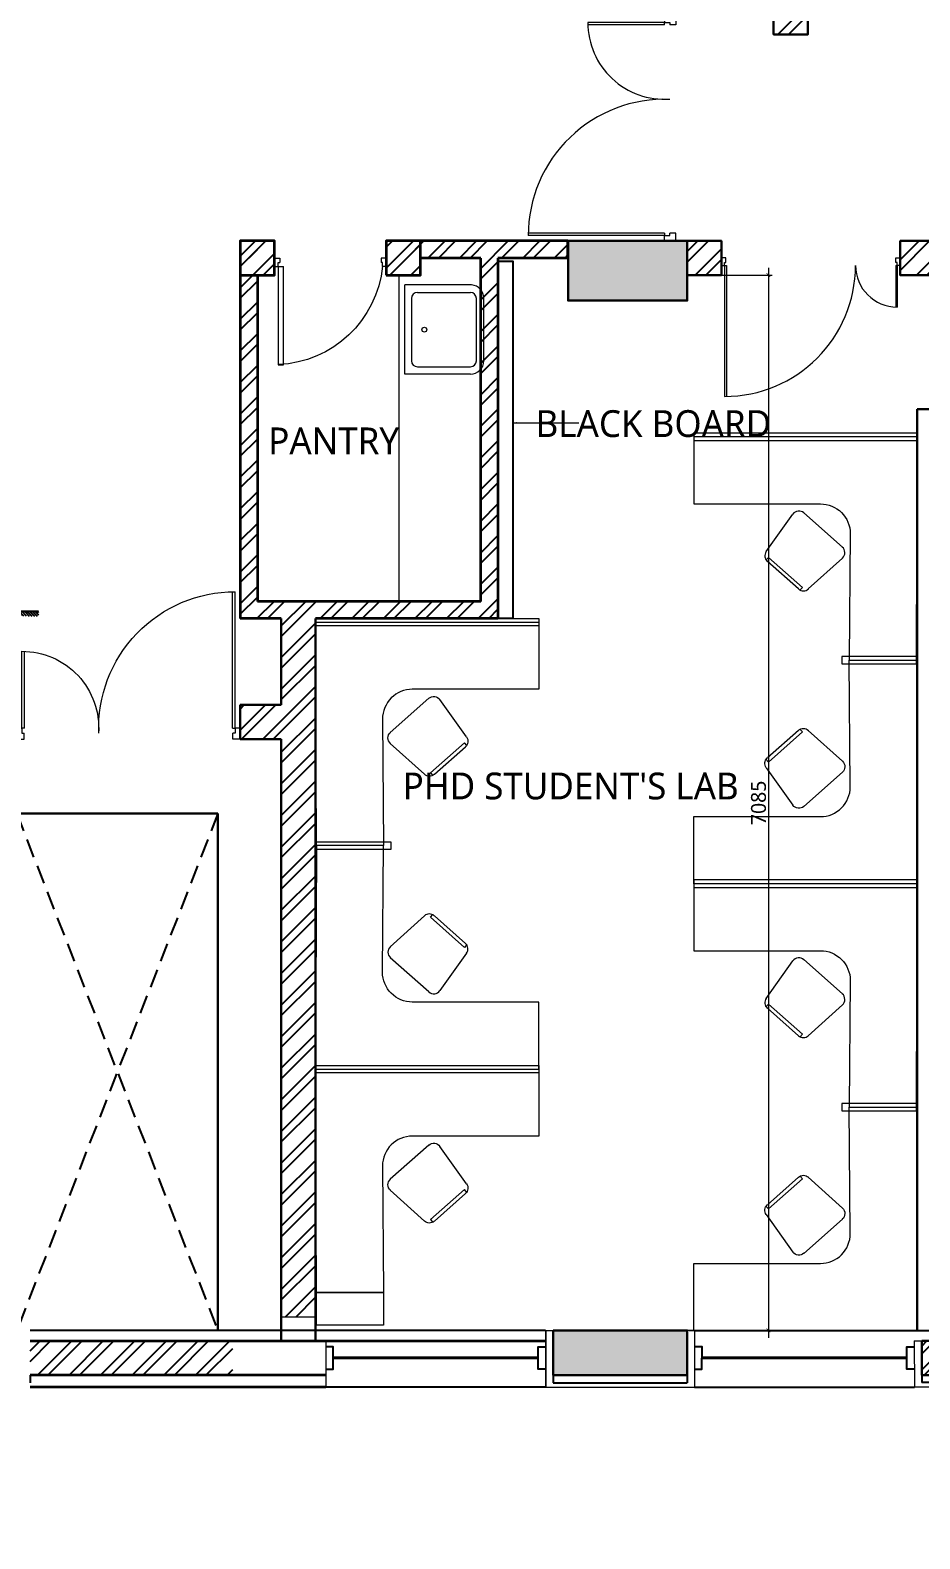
# Model space of a CAD drawing. Header units: millimetres. Extents: x 897770 to 1185420, y -692043 to -233237.
# Drawn here: x 907383 to 913354, y -596663 to -586534 of the extents above; entities that cross this region are included whole.
import ezdxf

# ---------------------------------------------------------------- set-up
doc = ezdxf.new("R2010")
doc.units = ezdxf.units.MM
doc.header["$MEASUREMENT"] = 0
doc.header["$PDMODE"] = 67
doc.linetypes.add('HIDDEN', pattern=[0.375, 0.25, -0.125])
doc.layers.get('Defpoints').update_dxf_attribs({"color": 6})
for name, color, linetype, lineweight in [('A-Detail Lines', 8, 'Continuous', 25), ('A-Door', 4, 'Continuous', 9), ('A-DTLS-Frame Members', 3, 'Continuous', 25), ('A-Wall Sec', 1, 'Continuous', 30), ('A-WIN', 5, 'Continuous', 25), ('DW Tags', 7, 'Continuous', 13), ('ele l', 6, 'Continuous', 15), ('elevation', 4, 'Continuous', 13), ('FLOOR', 41, 'Continuous', 5), ('I-Furniture', 34, 'Continuous', 13), ('P-SANR-FIXT', 6, 'Continuous', 9), ('S-Concrete', 40, 'Continuous', 30), ('ST CLADDING PLAN', 6, 'Continuous', 9), ('text', 7, 'Continuous', 5)]:
    doc.layers.add(name, color=color, linetype=linetype, lineweight=lineweight)
for name, color, linetype in [('A-Wall Patt', 8, 'Continuous'), ('A-Window', 4, 'Continuous'), ('S-Conc Patt', 9, 'Continuous')]:
    doc.layers.add(name, color=color, linetype=linetype)
doc.layers.add('I-Kitchen App', color=7, linetype='Continuous', lineweight=18, true_color=0xd06f25)
doc.styles.get("Standard").update_dxf_attribs({"font": 'trebuc.ttf'})
doc.dimstyles.new('IIITD_WD_M @ 50', dxfattribs={"dimscale": 50, "dimtxt": 2, "dimasz": 0.5, "dimexe": 0.5, "dimexo": 0.25, "dimgap": 0.3, "dimtad": 1, "dimdec": 0, "dimrnd": 1, "dimzin": 0, "dimdsep": 46, "dimtxsty": 'Standard', "dimblk": 'ARCHTICK', "dimcen": 0.2, "dimdle": 1, "dimclrd": 8, "dimclre": 9, "dimadec": 0, "dimazin": 0, "dimtfac": 1, "dimtdec": 0, "dimtofl": 0, "dimtmove": 0, "dimatfit": 0, "dimfxl": 1, "dimtolj": 1, "dimtzin": 0, "dimlwd": -1, "dimlwe": -1, "dimarcsym": 0})
pattern_1 = [(45, (-7e-06, -78953.36), (-106.066017, 106.066017), []), (45, (70.71, -78953.36), (-106.066017, 106.066017), [])]

# ---------------------------------------------------------------- blocks, each defined once
blk = doc.blocks.new('block lft')
at = {"layer": 'S-Conc Patt'}
for points in [[(809940, -280341), (809940, -280741), (810740, -280741), (810740, -280341)], [(810740, -287956), (810740, -287656), (809840, -287656), (809840, -287956)]]:
    blk.add_hatch(color=256, dxfattribs=at).paths.add_polyline_path(points)
at = {"layer": 'S-Concrete'}
for points in [[(809940, -280341), (809940, -280741), (810740, -280741), (810740, -280341)], [(809840, -287656), (809840, -287956), (810740, -287956), (810740, -287656)]]:
    blk.add_lwpolyline(points, close=True, dxfattribs=at)
blk = doc.blocks.new('t4ww4tw3')
at = {"color": 6}
blk.add_blockref('block lft', (-48947, -228655), dxfattribs=at)
blk = doc.blocks.new('ERGEWRGR')
at = {"layer": 'A-Wall Patt'}
h = blk.add_hatch(dxfattribs=at)
h.set_pattern_fill('ANSI32', color=256, scale=300, angle=345, style=0)
h.paths.add_polyline_path([(938137, -368100), (938196, -367878), (938679, -368008), (938620, -368230)])
at = {"layer": 'A-Detail Lines'}
for p, q in [((938137, -368100, 0), (938124, -368149, 0)), ((938607, -368278, 0), (938124, -368149, 0)), ((938620, -368230, 0), (938607, -368278, 0))]:
    blk.add_line(p, q, dxfattribs=at)
at = {"layer": 'A-Wall Sec', "elevation": 0}
blk.add_lwpolyline([(938196, -367878), (938137, -368100), (938620, -368230), (938679, -368008)], close=True, dxfattribs=at)
blk.add_lwpolyline([(938196, -367878), (938137, -368100), (938620, -368230), (938679, -368008)], close=True, dxfattribs=at)
at = {"layer": 'A-WIN', "color": 2, "lineweight": 40}
blk.add_line((940581, -368636, 0), (938746, -368145, 0), dxfattribs=at)
at = {"layer": 'A-WIN', "color": 2, "lineweight": 40, "elevation": 0}
blk.add_lwpolyline([(936742, -367607), (938070, -367963)], dxfattribs=at)
blk.add_lwpolyline([(936742, -367607), (938070, -367963)], dxfattribs=at)
at = {"layer": 'A-Window'}
for p, q in [((936741, -367416, 0), (940677, -368471, 0)), ((940579, -368838, 0), (938647, -368320, 0))]:
    blk.add_line(p, q, dxfattribs=at)
at = {"layer": 'A-Window', "elevation": 0}
for points in [[(936674, -367667), (936722, -367680), (936761, -367535), (936713, -367522)], [(936643, -367783), (938068, -368165)], [(938099, -368049), (938050, -368036), (938089, -367891), (938138, -367904)], [(938678, -368204), (938727, -368217), (938765, -368072), (938717, -368059)], [(940610, -368722), (940562, -368709), (940601, -368564), (940649, -368577)]]:
    blk.add_lwpolyline(points, dxfattribs=at)
at = {"layer": 'ST CLADDING PLAN'}
for p, q in [((936741, -367416, 0), (936643, -367783, 0)), ((936741, -367416, 0), (936693, -367403, 0)), ((938148, -367865, 0), (938068, -368165, 0)), ((938148, -367865, 0), (938196, -367878, 0)), ((938728, -368021, 0), (938647, -368320, 0)), ((938728, -368021, 0), (938679, -368008, 0)), ((938647, -368320, 0), (938068, -368165, 0)), ((940677, -368471, 0), (940579, -368838, 0)), ((940677, -368471, 0), (940726, -368483, 0))]:
    blk.add_line(p, q, dxfattribs=at)
blk = doc.blocks.new('wtrtrwtw')
at = {"layer": 'A-Detail Lines'}
h = blk.add_hatch(dxfattribs=at)
h.set_pattern_fill('ANSI31', color=256, scale=100, style=0)
h.set_pattern_definition([(135, (916028.748, -393034.829), (8.838835, 8.838835), [])])
h.paths.add_polyline_path([(907293, -362284), (907439, -362284), (907439, -362314), (907293, -362314)])
h.paths.add_polyline_path([(907146, -362238), (907293, -362238), (907293, -362268), (907146, -362268)])
for p, q in [((907439, -362284, 0), (907293, -362284, 0)), ((907383, -367411, 0), (907383, -367461, 0))]:
    blk.add_line(p, q, dxfattribs=at)
at = {"layer": 'A-Wall Patt'}
for p, q in [((910893, -367411, 0), (910893, -367461, 0)), ((910893, -367461, 0), (911793, -367461, 0)), ((911793, -367411), (911793, -367461, 0)), ((911793, -367411, 0), (911793, -367461, 0))]:
    blk.add_line(p, q, dxfattribs=at)
at = {"layer": 'ST CLADDING PLAN'}
for p, q in [((910843, -367111, 0), (910843, -367491, 0)), ((910843, -367111, 0), (910893, -367111, 0)), ((910843, -367491, 0), (911843, -367491, 0))]:
    blk.add_line(p, q, dxfattribs=at)
blk = doc.blocks.new('A$C3CEC27A9')
at = {"layer": 'A-Detail Lines', "lineweight": 18}
for centre, radius, start, end in [((-1181, -51), 880, 270, 0), ((-21, -51), 280, 180, 270)]:
    blk.add_arc(centre, radius, start, end, dxfattribs=at)
at = {"layer": 'A-Door', "lineweight": 18}
for p, q in [((-1181, -51), (-1181, -931)), ((-1181, -51), (-1166, -51)), ((-1166, -51), (-1166, -931)), ((-30, -51), (-30, -331)), ((-30, -51), (-21, -51)), ((-21, -51), (-21, -331))]:
    blk.add_line(p, q, dxfattribs=at)
at = {"layer": 'A-Door'}
for points in [[(-1181, -51), (-1181, -31), (-1171, -31), (-1171, -1), (-1201, -1), (-1201, -51), (-1181, -51)], [(-21, -51), (-21, -31), (-31, -31), (-31, -1), (-1, -1), (-1, -51), (-21, -51)]]:
    blk.add_lwpolyline(points, dxfattribs=at)
blk = doc.blocks.new('Big Door Garbage')
at = {"layer": 'A-Detail Lines', "lineweight": 18}
for centre, radius, start, end in [((-12515, 128703), 515, 270, 3.8969), ((-11085, 128703), 915, 177.8078, 270)]:
    blk.add_arc(centre, radius, start, end, dxfattribs=at)
at = {"layer": 'ele l', "lineweight": 18}
for p, q in [((-12550, 128778), (-12500, 128778)), ((-12550, 128703), (-12550, 128778)), ((-12515, 128738), (-12500, 128738)), ((-12515, 128703), (-12515, 128738)), ((-12500, 128778), (-12500, 128738)), ((-11100, 128778), (-11100, 128738)), ((-11050, 128778), (-11100, 128778)), ((-11085, 128738), (-11100, 128738)), ((-11085, 128703), (-11085, 128738)), ((-11050, 128703), (-11050, 128778)), ((-12550, 128703), (-12515, 128703)), ((-12515, 128703), (-12515, 128188)), ((-12499, 128703), (-12515, 128703)), ((-12499, 128703), (-12499, 128188)), ((-11101, 128703), (-11101, 127788)), ((-11101, 128703), (-11085, 128703)), ((-11050, 128703), (-11085, 128703)), ((-11085, 128703), (-11085, 127788))]:
    blk.add_line(p, q, dxfattribs=at)
blk = doc.blocks.new('A$C5A220077')
at = {"layer": 'A-WIN', "color": 2, "lineweight": 40, "elevation": 0}
blk.add_lwpolyline([(-22, 312), (-1397, 312)], dxfattribs=at)
blk.add_lwpolyline([(-22, 312), (-1397, 312)], dxfattribs=at)
at = {"layer": 'A-Window'}
blk.add_line((28, 497, 0), (-3432, 497, 0), dxfattribs=at)
at = {"layer": 'A-Window', "elevation": 0}
for points in [[(-1447, 237), (-1397, 237), (-1397, 387), (-1447, 387)], [(28, 237), (-22, 237), (-22, 387), (28, 387)], [(28, 117), (-1447, 117)]]:
    blk.add_lwpolyline(points, dxfattribs=at)
at = {"layer": 'ST CLADDING PLAN'}
for p, q in [((-1447, 427, 0), (-3432, 427, 0)), ((-1447, 427, 0), (-1497, 427, 0)), ((-1447, 427, 0), (-1497, 427, 0)), ((-1447, 427, 0), (-1447, 117, 0)), ((-1447, 427, 0), (-1447, 117, 0)), ((-1447, 427, 0), (-1447, 117, 0)), ((28, 497, 0), (28, 117, 0)), ((28, 497, 0), (78, 497, 0))]:
    blk.add_line(p, q, dxfattribs=at)
blk = doc.blocks.new('Flush - 750 x 2100 mm-11-03_ff')
at = {"layer": 'A-Door'}
blk.add_arc((360, 24), 734, 185.7462, 267.6231, dxfattribs=at)
at = {"layer": 'ele l'}
for p, q in [((-395, 6), (-360, 6)), ((-395, 6), (-395, -50)), ((-360, 6), (-360, -24)), ((320, 6), (320, -24)), ((355, 6), (320, 6)), ((355, 6), (355, -50)), ((-395, -50), (-370, -50)), ((-370, -24), (-360, -24)), ((-370, -50), (-370, -24)), ((330, -50), (295, -50)), ((295, -710), (295, -50)), ((330, -24), (320, -24)), ((330, -50), (330, -24)), ((330, -50), (330, -710)), ((355, -50), (330, -50)), ((330, -710), (295, -710))]:
    blk.add_line(p, q, dxfattribs=at)
blk = doc.blocks.new('A$C6DB55BC6')
at = {"layer": 'I-Furniture'}
for p, q in [((-105, 156), (73, 407)), ((147, 416), (406, 186)), ((-108, 98), (-91, 117)), ((-91, 117), (137, -85)), ((406, 112), (177, -95)), ((110, -95), (-98, 90)), ((137, -85), (120, -104))]:
    blk.add_line(p, q, dxfattribs=at)
for centre, start, end in [((114, 378), 48.3715, 144.6126), ((-65, 127), 144.6126, 228.3715), ((372, 149), 312.1304, 48.3715), ((144, -58), 228.3715, 312.1304)]:
    blk.add_arc(centre, 50, start, end, dxfattribs=at)
blk = doc.blocks.new('sink')
at = {"layer": 'I-Kitchen App'}
for p, q in [((793241, -447869), (793241, -447428)), ((793751, -447473), (793332, -447473)), ((793841, -447876), (793841, -447428)), ((793291, -447514), (793291, -447869)), ((793791, -447514), (793791, -447869)), ((793332, -447910), (793751, -447910)), ((793332, -447960), (793751, -447960))]:
    blk.add_line(p, q, dxfattribs=at)
at = {"layer": 'I-Kitchen App', "linetype": 'Continuous'}
blk.add_line((793241, -447428), (793841, -447428), dxfattribs=at)
at = {"layer": 'I-Kitchen App'}
blk.add_circle((793541, -447560), 16.2, dxfattribs=at)
for centre, radius, start, end in [((793332, -447514), 40.4, 90, 180), ((793751, -447514), 40.4, 0, 90), ((793332, -447869), 90.4, 180, 270), ((793332, -447869), 40.4, 180, 270), ((793751, -447869), 40.4, 270, 0), ((793751, -447869), 90.4, 270, 355.3445)]:
    blk.add_arc(centre, radius, start, end, dxfattribs=at)
blk = doc.blocks.new('_ArchTick')
at = {"color": 0, "linetype": 'ByBlock', "const_width": 0.15}
blk.add_lwpolyline([(-0.5, -0.5), (0.5, 0.5)], dxfattribs=at)
blk = doc.blocks.new('*D1942')
at = {"layer": 'Defpoints', "color": 0, "transparency": 16777216}
for p in [(911793, -588179), (911793, -595264, 0), (912338, -595264)]:
    blk.add_point(p, dxfattribs=at)
at = {"layer": 'P-SANR-FIXT', "color": 8, "transparency": 16777216}
blk.add_line((912338, -588129), (912338, -595314), dxfattribs=at)
at = {"layer": 'P-SANR-FIXT', "color": 9, "transparency": 16777216}
for p, q in [((911805, -588179), (912363, -588179)), ((911805, -595264), (912363, -595264))]:
    blk.add_line(p, q, dxfattribs=at)
at = {"layer": 'P-SANR-FIXT', "color": 8, "transparency": 16777216, "xscale": 25, "yscale": 25, "zscale": 25}
for p, rotation in [((912338, -588179), 90), ((912338, -595264), 270)]:
    blk.add_blockref('_ArchTick', p, dxfattribs=dict(at, rotation=rotation))
at = {"layer": 'P-SANR-FIXT', "color": 0, "transparency": 16777216, "insert": (912272, -591722), "char_height": 100, "attachment_point": 5, "rotation": 90}
blk.add_mtext('\\A1;7085', dxfattribs=at)

msp = doc.modelspace()

# ---------------------------------------------------------------- hatches: boundary and pattern name
at = {"layer": 'A-Wall Patt'}
h = msp.add_hatch(dxfattribs=at)
h.set_pattern_fill('ANSI32', color=256, scale=400, style=0)
h.set_pattern_definition(pattern_1)
h.paths.add_polyline_path([(912602.8, -586333.3), (911008.1, -586333.3), (911008.1, -582134.4), (910893.1, -582134.4), (910893.1, -586448.3), (912372.8, -586448.3), (912372.8, -586563.3), (912602.8, -586563.3)])
h = msp.add_hatch(dxfattribs=at)
h.set_pattern_fill('ANSI32', color=256, scale=400, style=0)
h.set_pattern_definition(pattern_1)
h.paths.add_polyline_path([(910522.5, -588064.4), (910992.5, -588064.4), (910992.5, -587949.4), (909807.5, -587949.4), (909807.5, -588064.4), (910407.5, -588064.4), (910407.5, -590369.4), (908907.5, -590369.4), (908907.5, -587949.4), (908792.5, -587949.4), (908792.5, -590484.4), (909067.5, -590484.4), (909067.5, -591064.4), (908792.5, -591064.4), (908792.5, -591294.4), (909067.5, -591294.4), (909067.5, -595172), (909297.5, -595172), (909297.5, -590484.4), (910522.5, -590484.4)])
h = msp.add_hatch(dxfattribs=at)
h.set_pattern_fill('ANSI32', color=256, scale=400, style=0)
h.set_pattern_definition(pattern_1)
h.paths.add_polyline_path([(908792.5, -588179.4), (909022.5, -588179.4), (909022.5, -587949.4), (908792.5, -587949.4)])
h.paths.add_polyline_path([(910002.5, -588179.4), (910002.5, -587949.4), (909772.5, -587949.4), (909772.5, -588179.4)])
h = msp.add_hatch(dxfattribs=at)
h.set_pattern_fill('ANSI32', color=256, scale=400, style=0)
h.set_pattern_definition(pattern_1)
h.paths.add_polyline_path([(908792.5, -588179.4), (909022.5, -588179.4), (909022.5, -587949.4), (908792.5, -587949.4)])
h.paths.add_polyline_path([(910002.5, -588179.4), (910002.5, -587949.4), (909772.5, -587949.4), (909772.5, -588179.4)])
h = msp.add_hatch(dxfattribs=at)
h.set_pattern_fill('ANSI32', color=256, scale=400, style=0)
h.set_pattern_definition(pattern_1)
h.paths.add_polyline_path([(912022.5, -587949.4), (911792.5, -587949.4), (911792.5, -588179.4), (912022.5, -588179.4)])
h = msp.add_hatch(dxfattribs=at)
h.set_pattern_fill('ANSI32', color=256, scale=400, style=0)
h.set_pattern_definition(pattern_1)
h.paths.add_polyline_path([(913452.5, -587949.4), (913222.5, -587949.4), (913222.5, -588179.4), (913452.5, -588179.4)])
h = msp.add_hatch(dxfattribs=at)
h.set_pattern_fill('ANSI32', color=256, scale=400, style=0)
h.set_pattern_definition(pattern_1)
h.paths.add_polyline_path([(908742.5, -595334.4), (907382.5, -595334.4), (907382.5, -595564.4), (908742.5, -595564.4)])
h.paths.add_polyline_path([(906882.5, -595334.4), (905547.5, -595334.4), (904417.5, -595334.4), (904417.5, -595564.4), (906882.5, -595564.4)])

# ---------------------------------------------------------------- linework, layer by layer
at = {"layer": 'A-DTLS-Frame Members', "elevation": 0}
msp.add_lwpolyline([(910622.5, -590484.4), (910522.5, -590484.4), (910522.5, -588084.4), (910622.5, -588084.4)], close=True, dxfattribs=at)
at = {"layer": 'A-Wall Patt'}
msp.add_line((911792.5, -595564.4), (911792.5, -595614.4, 0), dxfattribs=at)
at = {"layer": 'A-Wall Sec', "lineweight": 35}
for p, q in [((908792.5, -587949.4, 0), (908792.5, -590484.4, 0)), ((908907.5, -587949.4, 0), (908792.5, -587949.4, 0)), ((910992.5, -587949.4), (909807.5, -587949.4, 0)), ((910992.5, -588064.4), (910992.5, -587949.4)), ((910407.5, -588064.4, 0), (910002.5, -588064.4, 0)), ((910407.5, -590369.4, 0), (910407.5, -588064.4, 0)), ((910522.5, -588064.4, 0), (910522.5, -590484.4, 0)), ((910992.5, -588064.4), (910522.5, -588064.4, 0)), ((908907.5, -588179.4, 0), (908907.5, -590369.4, 0)), ((910407.5, -590369.4, 0), (908907.5, -590369.4, 0)), ((909067.5, -590484.4, 0), (908792.5, -590484.4, 0)), ((910522.5, -590484.4, 0), (909297.5, -590484.4, 0)), ((907382.5, -595334.4, 0), (910842.5, -595334.4, 0)), ((909367.5, -595564.4, 0), (907382.5, -595564.4, 0)), ((909367.5, -595644.4, 0), (907382.5, -595644.4))]:
    msp.add_line(p, q, dxfattribs=at)
at = {"layer": 'A-Wall Sec'}
for p, q in [((913336.7, -589079.4, 0), (913451.7, -589079.4, 0)), ((913337.5, -589079.4, 0), (913337.5, -595264.4, 0)), ((909067.5, -590484.4, 0), (909067.5, -591064.4, 0)), ((909297.5, -590484.4, 0), (909297.5, -595334.4, 0)), ((908792.5, -591064.4, 0), (909067.5, -591064.4, 0)), ((908792.5, -591078.8, 0), (908792.5, -591064.4, 0)), ((908792.5, -591064.4, 0), (908792.5, -591294.4, 0)), ((908792.5, -591294.4, 0), (909067.5, -591294.4, 0)), ((909067.5, -591294.4, 0), (909067.5, -595334.4, 0)), ((907292.5, -591794.4, 0), (908642.5, -591794.4, 0)), ((908642.5, -595264.4, 0), (908642.5, -591794.4, 0))]:
    msp.add_line(p, q, dxfattribs=at)
at = {"layer": 'A-Wall Sec', "elevation": 0}
for points in [[(910893.1, -586448.3), (912372.8, -586448.3), (912372.8, -586563.3), (912602.8, -586563.3), (912602.8, -586333.3), (911008.1, -586333.3)], [(913452.5, -588179.4), (913452.5, -587949.4), (913222.5, -587949.4), (913222.5, -588179.4), (913452.5, -588179.4)]]:
    msp.add_lwpolyline(points, dxfattribs=at)
at = {"layer": 'A-Wall Sec', "lineweight": 35, "elevation": 0}
for points in [[(908792.5, -588179.4), (909022.5, -588179.4), (909022.5, -587949.4), (908792.5, -587949.4)], [(908792.5, -588179.4), (909022.5, -588179.4), (909022.5, -587949.4), (908792.5, -587949.4)], [(909772.5, -588179.4), (910002.5, -588179.4), (910002.5, -587949.4), (909772.5, -587949.4)], [(909772.5, -588179.4), (910002.5, -588179.4), (910002.5, -587949.4), (909772.5, -587949.4)]]:
    msp.add_lwpolyline(points, close=True, dxfattribs=at)
at = {"layer": 'A-Wall Sec'}
msp.add_lwpolyline([(911792.5, -588179.4), (912022.5, -588179.4), (912022.5, -587949.4), (911792.5, -587949.4)], close=True, dxfattribs=at)
at = {"layer": 'A-Window', "linetype": 'HIDDEN', "ltscale": 500}
for p, q in [((908642.5, -591794.4, 0), (907292.5, -595264.4, 0)), ((907292.5, -591794.4, 0), (908642.5, -595264.4, 0))]:
    msp.add_line(p, q, dxfattribs=at)
at = {"layer": 'elevation', "elevation": 0}
for points in [[(913337.5, -589239.7), (911837.5, -589239.7), (911837.5, -589289.7), (913337.5, -589289.7)], [(909297.5, -590484.4), (910797.5, -590484.4), (910797.5, -590534.4), (909297.5, -590534.4)], [(913331.2, -590739.6), (912831.2, -590739.6), (912831.2, -590789.6), (913331.2, -590789.6)], [(909303.8, -591984.4), (909803.8, -591984.4), (909803.8, -592034.4), (909303.8, -592034.4)], [(913337.5, -592239.6), (911837.5, -592239.6), (911837.5, -592289.6), (913337.5, -592289.6)], [(909297.5, -593484.3), (910797.5, -593484.3), (910797.5, -593534.3), (909297.5, -593534.3)], [(913331.2, -593739.5), (912831.2, -593739.5), (912831.2, -593789.5), (913331.2, -593789.5)]]:
    msp.add_lwpolyline(points, close=True, dxfattribs=at)
at = {"layer": 'FLOOR'}
msp.add_line((909067.5, -595172, 0), (909297.5, -595172, 0), dxfattribs=at)
at = {"layer": 'I-Furniture'}
msp.add_line((909857.5, -588179.4, 0), (909857.5, -590369.4, 0), dxfattribs=at)
at = {"layer": 'I-Furniture', "elevation": 0}
for points in [[(913337.5, -589864.7), (913337.5, -589264.7), (911837.5, -589264.7), (911837.5, -589714.7), (912687.5, -589714.7, -0.4142136), (912887.5, -589914.7), (912881.2, -590764.6), (913331.2, -590764.6), (913337.5, -589264.7), (913337.5, -589264.7)], [(909297.5, -591109.4), (909297.5, -590509.4), (910797.5, -590509.4), (910797.5, -590959.4), (909947.5, -590959.4, 0.4142136), (909747.5, -591159.4), (909753.8, -592009.4), (909303.8, -592009.4), (909297.5, -590509.4), (909297.5, -590509.4)], [(913337.5, -591664.6), (913337.5, -592264.6), (911837.5, -592264.6), (911837.5, -591814.6), (912687.5, -591814.6, 0.4142136), (912887.5, -591614.6), (912881.2, -590764.6), (913331.2, -590764.6), (913337.5, -592264.6), (913337.5, -592264.6)], [(909297.5, -592909.3), (909297.5, -593509.3), (910797.5, -593509.3), (910797.5, -593059.3), (909947.5, -593059.3, -0.4142136), (909747.5, -592859.3), (909753.8, -592009.4), (909303.8, -592009.4), (909297.5, -593509.3), (909297.5, -593509.3)], [(913337.5, -592864.6), (913337.5, -592264.6), (911837.5, -592264.6), (911837.5, -592714.6), (912687.5, -592714.6, -0.4142136), (912887.5, -592914.6), (912881.2, -593764.5), (913331.2, -593764.5), (913337.5, -592264.6), (913337.5, -592264.6)], [(909297.5, -594109.3), (909297.5, -593509.3), (910797.5, -593509.3), (910797.5, -593959.3), (909947.5, -593959.3, 0.4142136), (909747.5, -594159.3), (909753.8, -595009.2), (909303.8, -595009.2), (909297.5, -593509.3), (909297.5, -593509.3)], [(913337.5, -594664.4), (913337.5, -595264.4), (911837.5, -595264.4), (911837.5, -594814.4), (912687.5, -594814.4, 0.4142136), (912887.5, -594614.4), (912881.2, -593764.5), (913331.2, -593764.5), (913337.5, -595264.4), (913337.5, -595264.4)]]:
    msp.add_lwpolyline(points, format="xyb", dxfattribs=at)
msp.add_lwpolyline([(909303.8, -595009.2), (909753.8, -595009.2), (909753.8, -595227.7), (909303.8, -595227.7)], close=True, dxfattribs=at)

# ---------------------------------------------------------------- block references
at = {"layer": 'A-Detail Lines', "rotation": 270}
msp.add_blockref('Big Door Garbage', (782937.8, -598998.3, 0), dxfattribs=at)
at = {"layer": 'A-Detail Lines', "xscale": -1, "rotation": 180}
msp.add_blockref('Big Door Garbage', (919842.5, -462516.6, 0), dxfattribs=at)
at = {"layer": 'A-Door', "extrusion": (0, 0, -1), "zscale": -1}
msp.add_blockref('Flush - 750 x 2100 mm-11-03_ff', (-909377.5, -588070.4, 0), dxfattribs=at)
msp.add_blockref('Flush - 750 x 2100 mm-11-03_ff', (-909377.5, -588070.4, 0), dxfattribs=at)
at = {"layer": 'A-Door'}
msp.add_blockref('A$C3CEC27A9', (913223.7, -588062.8), dxfattribs=at)
at = {"layer": 'A-Door', "rotation": 15.00001304188492}
msp.add_blockref('ERGEWRGR', (-88074.4, -482814.7, 0), dxfattribs=at)
at = {"layer": 'A-DTLS-Frame Members'}
for p in [(912429, -590190.7, 0), (912429, -593190.5, 0)]:
    msp.add_blockref('A$C6DB55BC6', p, dxfattribs=at)
at = {"layer": 'A-DTLS-Frame Members', "xscale": -1}
for p in [(910206.1, -591435.4, 0), (910206.1, -594435.3, 0)]:
    msp.add_blockref('A$C6DB55BC6', p, dxfattribs=at)
at = {"layer": 'A-DTLS-Frame Members', "xscale": -1, "rotation": 180}
for p in [(912429, -591330.8, 0), (912429, -594330.7, 0)]:
    msp.add_blockref('A$C6DB55BC6', p, dxfattribs=at)
at = {"layer": 'A-DTLS-Frame Members', "rotation": 180}
msp.add_blockref('A$C6DB55BC6', (910206.1, -592575.6, 0), dxfattribs=at)
at = {"layer": 'A-Wall Sec', "rotation": 90}
msp.add_blockref('sink', (462468.5, -1382086, 0), dxfattribs=at)
msp.add_blockref('sink', (462468.5, -1382086, 0), dxfattribs=at)
msp.add_blockref('sink', (462468.5, -1382086, 0), dxfattribs=at)
msp.add_blockref('sink', (462468.5, -1382086, 0), dxfattribs=at)
at = {"layer": 'DW Tags'}
msp.add_blockref('A$C5A220077', (910814.5, -595761.1, 0), dxfattribs=at)
at = {"layer": 'ele l'}
msp.add_blockref('wtrtrwtw', (0, -228153.9, 0), dxfattribs=at)
at = {"layer": 'S-Concrete', "color": 6}
msp.add_blockref('t4ww4tw3', (150000, -78953.4), dxfattribs=at)

# ---------------------------------------------------------------- texts
at = {"layer": 'text', "insert": (911565.9, -589177, 0), "char_height": 180, "attachment_point": 5, "line_spacing_factor": 0.938532}
msp.add_mtext('BLACK BOARD', dxfattribs=at)
at = {"layer": 'text', "char_height": 180, "attachment_point": 5}
for s, insert in [('PANTRY  ', (909420, -589291.8)), ("PHD STUDENT'S LAB", (911010.9, -591610))]:
    msp.add_mtext(s, dxfattribs=dict(at, insert=insert))

# ---------------------------------------------------------------- dimensions: what is measured, and where the dimension line sits
at = {"layer": 'P-SANR-FIXT'}
dim = msp.add_linear_dim(base=(912337.7, -595264.4), p1=(911792.5, -588179.4), p2=(911792.5, -595264.4, 0), angle=90, dimstyle='IIITD_WD_M @ 50', override={"dimfxl": 100, "dimfxlon": 1, "dimarcsym": 1}, dxfattribs=at)
dim.commit()
dim.dimension.update_dxf_attribs({"geometry": '*D1942', "text_midpoint": (912271.8, -591721.9)})

# ---------------------------------------------------------------- leaders
at = {"layer": 'text'}
msp.add_leader([(910622.5, -589169.7, 0), (911065.3, -589169.7, 0)], dimstyle='IIITD_WD_M @ 50', override={"dimgap": 0.3, "dimtad": 0, "dimfxl": 100, "dimfxlon": 1, "dimarcsym": 1}, dxfattribs=at)

doc.saveas('drawing.dxf')
